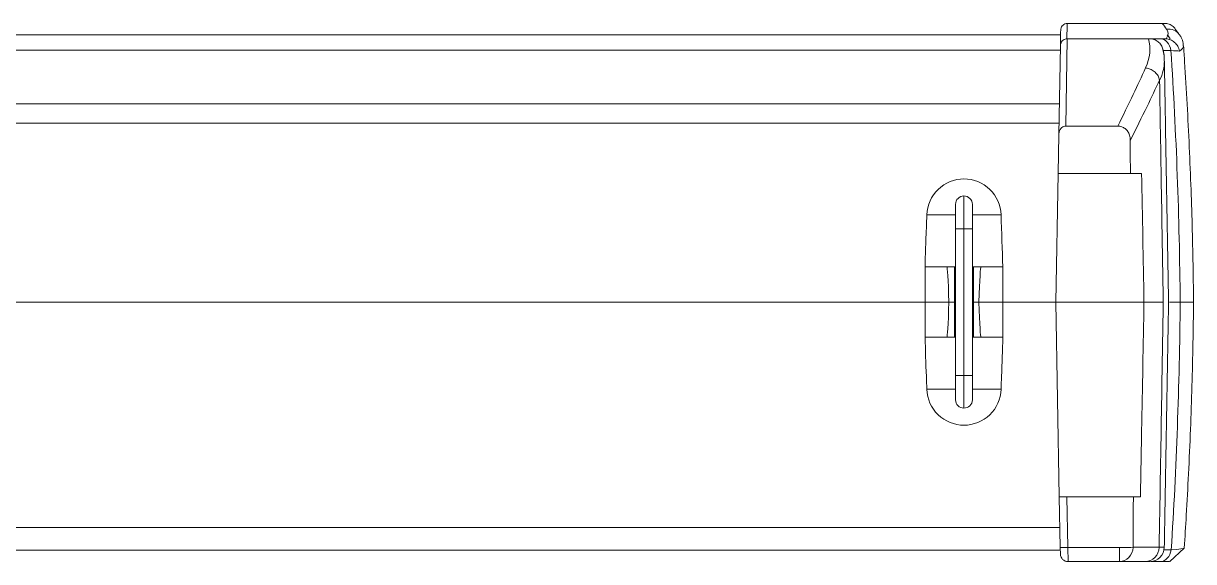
# Model space of a CAD drawing. Header units: millimetres. Extents: x -56 to 1013, y 0 to 900.
# Drawn here: x 474.8 to 628.2, y 655.4 to 725.9 of the extents above; entities that cross this region are included whole.
import ezdxf

# ---------------------------------------------------------------- set-up
doc = ezdxf.new("R2010")
doc.units = ezdxf.units.MM
doc.header["$MEASUREMENT"] = 0
doc.layers.add('1', color=7, linetype='CONTINUOUS')

msp = doc.modelspace()

# ---------------------------------------------------------------- linework, layer by layer
at = {"layer": '1', "color": 0, "linetype": 'Continuous', "lineweight": 18}
for p, q in [((611.71, 725.9), (624.13, 725.9)), ((610.8, 724.4), (387.38, 724.4)), ((610.78, 723.02), (610.57, 711.37)), ((622.31, 723.9), (611.68, 723.9)), ((387.42, 722.4), (610.76, 722.4)), ((618.29, 712.46), (611.48, 712.46)), ((610.48, 706.24), (610.57, 711.37)), ((610.19, 689.4), (610.48, 706.24)), ((619.95, 706.24), (610.48, 706.24)), ((619.95, 706.24), (621.42, 706.24)), ((597.03, 702.2), (597.03, 699)), ((599.23, 702.2), (599.23, 699)), ((597.03, 699), (597.03, 679.8)), ((599.23, 679.8), (599.23, 699)), ((593.03, 694), (597.03, 694)), ((596.88, 689.4), (596.88, 694)), ((599.23, 694), (603.23, 694)), ((599.38, 694), (599.38, 689.4)), ((593.04, 689.4), (405.14, 689.4)), ((405.14, 689.4), (593.04, 689.4)), ((593.04, 689.4), (596.16, 689.4)), ((593.04, 689.4), (596.16, 689.4)), ((596.16, 689.4), (596.88, 689.4)), ((596.88, 689.4), (596.16, 689.4)), ((596.88, 689.4), (597.03, 689.4)), ((596.88, 689.4), (597.03, 689.4)), ((596.88, 684.8), (596.88, 689.4)), ((599.23, 689.4), (599.38, 689.4)), ((599.23, 689.4), (599.38, 689.4)), ((599.38, 689.4), (600.1, 689.4)), ((600.1, 689.4), (599.38, 689.4)), ((599.38, 689.4), (599.38, 684.8)), ((600.1, 689.4), (603.22, 689.4)), ((600.1, 689.4), (603.22, 689.4)), ((610.19, 689.4), (603.22, 689.4)), ((603.22, 689.4), (610.19, 689.4)), ((610.19, 689.4), (621.73, 689.4)), ((610.19, 689.4), (621.73, 689.4)), ((610.19, 689.4), (610.63, 663.9)), ((624.26, 689.4), (621.73, 689.4)), ((624.26, 689.4), (621.73, 689.4)), ((597.03, 684.8), (593.03, 684.8)), ((603.23, 684.8), (599.23, 684.8)), ((597.03, 676.6), (597.03, 679.8)), ((599.23, 676.6), (599.23, 679.8)), ((610.75, 657.25), (610.63, 663.9)), ((610.63, 663.9), (611.63, 663.9)), ((618.54, 663.9), (611.63, 663.9)), ((621.26, 663.9), (620.34, 663.9)), ((610.76, 656.9), (387.42, 656.9)), ((610.77, 656.38), (610.75, 657.25)), ((625.1, 655.4), (626.99, 657.17)), ((618.5, 655.4), (611.77, 655.4)), ((621.89, 655.4), (618.5, 655.4)), ((622.49, 655.4), (621.89, 655.4)), ((625.09, 655.4), (623.84, 655.4))]:
    msp.add_line(p, q, dxfattribs=at)
at = {"layer": '1', "color": 0, "linetype": 'Continuous', "lineweight": 13}
for p, q in [((611.48, 712.46), (611.68, 723.9)), ((387.54, 715.36), (610.64, 715.36)), ((610.6, 712.84), (387.58, 712.84)), ((598.13, 699), (598.13, 703.3)), ((593.26, 700.83), (597.03, 700.83)), ((599.23, 700.83), (603, 700.83)), ((598.13, 699), (597.03, 699)), ((598.13, 699), (599.23, 699)), ((598.13, 699), (598.13, 679.8)), ((598.13, 679.8), (597.03, 679.8)), ((598.13, 679.8), (598.13, 675.5)), ((598.13, 679.8), (599.23, 679.8)), ((597.03, 677.97), (593.26, 677.97)), ((603, 677.97), (599.23, 677.97)), ((611.63, 663.9), (611.75, 657.24)), ((387.48, 659.88), (610.7, 659.88)), ((611.75, 657.24), (618.5, 657.24)), ((611.75, 657.24), (611.77, 655.4)), ((618.5, 655.4), (618.5, 657.24)), ((620.3, 657.27), (623.72, 657.27))]:
    msp.add_line(p, q, dxfattribs=at)
at = {"layer": '1', "color": 0, "linetype": 'Continuous', "lineweight": 18}
for centre, radius, start, end in [((598.13, 702.2), 1.1, 90, 180), ((598.13, 702.2), 1.1, 0, 90), ((598.13, 676.6), 1.1, 180, 270), ((598.13, 676.6), 1.1, 270, 0), ((611.77, 656.4), 1, 181, 270)]:
    msp.add_arc(centre, radius, start, end, dxfattribs=at)
at = {"layer": '1', "color": 0, "linetype": 'Continuous', "lineweight": 13}
for centre, major_axis, ratio, start_param, end_param in [((624.81, 723.36), (1.55, 1.1), 0.922904, 6.280268, 7.34008), ((623.81, 722), (0, -1.9), 0.77894, 1.753034, 3.141593), ((611.75, 657.27), (-1, -0.017), 0.034894, 0, 1.570187), ((618.5, 657.3), (0, 1.9), 0.947284, 3.141593, 4.694936), ((618.5, 657.3), (-1.9, 0.01), 0.034899, 1.571027, 2.815292), ((623.84, 657.3), (0, -1.9), 0.778725, 0, 1.390045)]:
    msp.add_ellipse(centre, major_axis=major_axis, ratio=ratio, start_param=start_param, end_param=end_param, dxfattribs=at)
at = {"layer": '1', "color": 0, "linetype": 'Continuous', "lineweight": 18}
for centre, major_axis, ratio, start_param, end_param in [((526.58, 57.15), (-18.52, 4923.3), 0.019632, 4.84454, 4.845431), ((598.13, 835.75), (0, 601.55), 0.008726, 1.808665, 1.816541), ((598.13, 835.75), (0, 601.55), 0.008726, 4.466644, 4.47452), ((598.13, 543.06), (0, 601.55), 0.008726, 1.325051, 1.332928), ((598.13, 543.06), (0, 601.55), 0.008726, 4.950258, 4.958134), ((621.89, 657.3), (0, -1.9), 0.961154, 0, 1.553343), ((622.49, 657.3), (0, -1.9), 1, 0.000016, 1.558096)]:
    msp.add_ellipse(centre, major_axis=major_axis, ratio=ratio, start_param=start_param, end_param=end_param, dxfattribs=at)
at = {"layer": '1', "color": 0, "linetype": 'Continuous', "lineweight": 18, "extrusion": (0, 0, -1)}
for centre, major_axis, start_param, end_param in [((595.88, 579.41), (0, 114.59), 0, 0.284301), ((600.38, 579.41), (0, -114.59), 2.857292, 3.141593), ((595.88, 799.39), (0, -114.59), 5.998884, 6.283185), ((600.38, 799.39), (0, 114.59), 3.141593, 3.425894)]:
    msp.add_ellipse(centre, major_axis=major_axis, ratio=0.008727, start_param=start_param, end_param=end_param, dxfattribs=at)
at = {"layer": '1', "color": 0, "linetype": 'Continuous', "lineweight": 18}
for points, knots in [([(611.66, 725.9), (611.56, 725.89), (611.46, 725.87), (611.27, 725.8), (611.19, 725.74), (611.04, 725.61), (610.97, 725.53), (610.88, 725.35), (610.84, 725.26), (610.82, 725.11), (610.81, 725.07), (610.81, 725.02), (610.81, 725.02), (610.81, 725.02)], [0, 0, 0, 0, 0.222157, 0.222157, 0.444202, 0.444202, 0.667966, 0.667966, 0.895005, 0.895005, 0.992337, 0.992337, 1, 1, 1, 1]), ([(624.42, 725.9), (624.35, 725.9), (624.27, 725.9), (624.18, 725.9), (624.16, 725.9), (624.13, 725.9)], [0, 0, 0, 0, 0.768099, 0.768099, 1, 1, 1, 1]), ([(624.42, 725.9), (624.62, 725.9), (624.83, 725.87), (625.21, 725.73), (625.39, 725.62), (625.65, 725.41), (625.74, 725.31), (625.82, 725.21)], [0, 0, 0, 0, 0.377621, 0.377621, 0.755102, 0.755102, 1, 1, 1, 1]), ([(626.87, 722.98), (626.87, 723.09), (626.87, 723.46), (626.67, 723.99), (626.44, 724.33), (626.34, 724.45)], [0, 0, 0, 0, 0.197705, 0.706388, 1, 1, 1, 1]), ([(611.68, 723.9), (611.68, 723.9), (611.68, 723.9), (611.58, 723.9), (611.48, 723.89), (611.29, 723.82), (611.2, 723.77), (611.05, 723.66), (610.98, 723.58), (610.87, 723.42), (610.83, 723.32), (610.79, 723.16), (610.78, 723.09), (610.78, 723.02), (610.78, 723.02), (610.78, 723.02)], [0, 0, 0, 0, 0.000711, 0.000711, 0.209168, 0.209168, 0.417425, 0.417425, 0.628792, 0.628792, 0.846934, 0.846934, 0.993963, 0.993963, 1, 1, 1, 1]), ([(624.21, 722.51), (624.16, 722.7), (624.08, 722.88), (623.87, 723.22), (623.73, 723.38), (623.41, 723.63), (623.23, 723.73), (622.84, 723.87), (622.63, 723.9), (622.42, 723.9)], [0, 0, 0, 0, 0.245209, 0.245209, 0.4995, 0.4995, 0.749612, 0.749612, 1, 1, 1, 1]), ([(626.4, 722.27), (626.4, 722.27), (626.4, 722.28), (626.35, 722.51), (626.26, 722.73), (626.04, 723.11), (625.9, 723.28), (625.58, 723.56), (625.4, 723.68), (625.02, 723.84), (624.82, 723.89), (624.62, 723.9)], [0, 0, 0, 0, 0.006695, 0.006695, 0.270144, 0.270144, 0.514797, 0.514797, 0.757325, 0.757325, 1, 1, 1, 1]), ([(628.23, 689.4), (628.22, 690.82), (628.17, 693.95), (628.07, 698.86), (627.9, 704.22), (627.68, 709.73), (627.39, 715.32), (627.13, 719.73), (626.97, 722.27), (626.92, 722.97)], [0, 0, 0, 0, 0.125539, 0.277972, 0.435527, 0.601807, 0.769507, 0.936976, 1, 1, 1, 1]), ([(623.77, 718.48), (623.74, 718.66), (623.67, 718.85), (623.47, 719.19), (623.34, 719.35), (623.04, 719.64), (622.86, 719.76), (622.5, 719.94), (622.32, 720), (622.08, 720.05), (622.01, 720.06), (621.94, 720.07)], [0, 0, 0, 0, 0.238728, 0.238728, 0.477457, 0.477457, 0.716185, 0.716185, 0.922713, 0.922713, 1, 1, 1, 1]), ([(623.77, 718.48), (623.77, 718.48), (623.77, 718.47), (623.77, 718.47), (623.77, 718.47), (623.77, 718.47)], [0, 0, 0, 0, 0.645476, 0.645476, 1, 1, 1, 1]), ([(624.26, 689.4), (624.18, 693.83), (624.11, 698.25), (623.95, 707.94), (623.86, 713.21), (623.77, 718.47)], [0, 0, 0, 0, 0.456684, 0.456684, 1, 1, 1, 1]), ([(610.57, 711.37), (610.58, 711.52), (610.6, 711.68), (610.7, 711.93), (610.77, 712.05), (610.91, 712.22), (610.99, 712.29), (611.17, 712.4), (611.27, 712.44), (611.41, 712.46), (611.44, 712.46), (611.48, 712.46)], [0, 0, 0, 0, 0.293781, 0.293781, 0.53451, 0.53451, 0.731258, 0.731258, 0.930009, 0.930009, 1, 1, 1, 1]), ([(618.29, 712.46), (618.47, 712.46), (618.64, 712.43), (618.97, 712.32), (619.12, 712.23), (619.39, 712.02), (619.5, 711.89), (619.69, 711.6), (619.77, 711.43), (619.89, 711.04), (619.92, 710.81), (619.93, 710.58)], [0, 0, 0, 0, 0.186259, 0.186259, 0.373032, 0.373032, 0.554883, 0.554883, 0.751411, 0.751411, 1, 1, 1, 1]), ([(593.26, 700.83), (593.3, 702.09), (593.85, 703.3), (595.64, 705.03), (596.89, 705.53), (599.37, 705.53), (600.62, 705.03), (602.42, 703.3), (602.96, 702.09), (603, 700.83)], [0, 0, 0, 0, 0.25, 0.25, 0.5, 0.5, 0.75, 0.75, 1, 1, 1, 1]), ([(593.26, 700.83), (593.22, 699.69), (593.18, 698.55), (593.1, 696.28), (593.06, 695.14), (593.03, 694)], [0, 0, 0, 0, 0.499991, 0.499991, 1, 1, 1, 1]), ([(621.26, 663.9), (621.31, 666.49), (621.36, 669.07), (621.41, 671.96), (621.42, 672.26), (621.53, 678.18), (621.63, 683.79), (621.73, 689.4)], [0, 0, 0, 0, 0.303941, 0.303941, 0.339851, 0.339851, 1, 1, 1, 1]), ([(624.26, 689.4), (624.18, 684.98), (624.11, 680.55), (623.94, 670.24), (623.84, 664.35), (623.73, 658.06), (623.73, 657.66), (623.72, 657.27)], [0, 0, 0, 0, 0.413174, 0.413174, 0.963056, 0.963056, 1, 1, 1, 1]), ([(627, 657.17), (627.1, 658.6), (627.3, 661.83), (627.58, 667.01), (627.83, 672.66), (628.03, 678.39), (628.16, 683.95), (628.21, 687.61), (628.23, 689.4)], [0, 0, 0, 0, 0.135188, 0.303924, 0.485695, 0.661064, 0.834801, 1, 1, 1, 1]), ([(593.03, 684.8), (593.08, 683.09), (593.14, 681.38), (593.22, 679.1), (593.24, 678.54), (593.26, 677.97)], [0, 0, 0, 0, 0.752467, 0.752467, 1, 1, 1, 1]), ([(603, 677.97), (603.02, 678.54), (603.04, 679.1), (603.11, 681.38), (603.17, 683.09), (603.23, 684.8)], [0, 0, 0, 0, 0.247533, 0.247533, 1, 1, 1, 1]), ([(603, 677.97), (602.96, 676.71), (602.41, 675.5), (600.62, 673.77), (599.37, 673.27), (596.88, 673.27), (595.64, 673.77), (593.84, 675.51), (593.3, 676.71), (593.26, 677.97)], [0, 0, 0, 0, 0.25, 0.25, 0.5, 0.5, 0.75, 0.75, 1, 1, 1, 1]), ([(618.54, 663.9), (618.75, 663.9), (618.97, 663.9), (619.37, 663.9), (619.56, 663.9), (619.89, 663.9), (620.04, 663.9), (620.23, 663.9), (620.29, 663.9), (620.34, 663.9)], [0, 0, 0, 0, 0.271377, 0.271377, 0.542751, 0.542751, 0.814162, 0.814162, 1, 1, 1, 1])]:
    msp.add_open_spline(points, degree=3, knots=knots, dxfattribs=at)
at = {"layer": '1', "color": 0, "linetype": 'Continuous', "lineweight": 13}
for points in [[(611.62, 723.9), (611.63, 724.57), (611.65, 725.23), (611.66, 725.9)], [(624.13, 725.9), (624.32, 725.65), (624.51, 725.4), (624.69, 725.15)], [(624.69, 725.15), (624.97, 724.75), (624.95, 724.33), (624.62, 723.9)], [(622.31, 723.9), (622.66, 722.65), (622.53, 721.35), (621.94, 720.07)], [(626.4, 722.27), (626.74, 722.51), (626.91, 722.74), (626.9, 722.97)], [(623.77, 718.47), (624.2, 719.31), (624.41, 720.15), (624.4, 720.97)], [(624.22, 722.34), (624.57, 722.34), (624.92, 722.35), (625.26, 722.35)], [(625.26, 722.35), (625.74, 722.32), (626.12, 722.3), (626.4, 722.27)], [(625.3, 656.96), (625.99, 667.6), (626.37, 678.5), (626.48, 689.4)], [(623.72, 657.27), (624.16, 657.27), (624.39, 657.27), (624.39, 657.27)], [(624.32, 656.96), (624.65, 656.96), (624.97, 656.96), (625.3, 656.96)], [(625.3, 656.96), (626.38, 657.01), (626.97, 657.09), (626.99, 657.17)]]:
    msp.add_open_spline(points, degree=3, dxfattribs=at)
at = {"layer": '1', "color": 0, "linetype": 'Continuous', "lineweight": 18}
for points, degree in [([(611.66, 725.9), (611.68, 725.9), (611.69, 725.9), (611.71, 725.9)], 3), ([(610.81, 725.02), (610.8, 724.35), (610.79, 723.68), (610.78, 723.02)], 3), ([(625.17, 723.88), (625.04, 724.06), (624.92, 724.23), (624.79, 724.4)], 3), ([(626.19, 724.67), (625.8, 725.19)], 1), ([(622.42, 723.9), (622.39, 723.9), (622.35, 723.9), (622.31, 723.9)], 3), ([(623.81, 723.9), (623.35, 723.9), (622.89, 723.9), (622.44, 723.9)], 3), ([(624.52, 723.9), (624.33, 723.9), (624.09, 723.9), (623.81, 723.9)], 3), ([(624.38, 720.97), (624.43, 721.74), (624.2, 722.5)], 2), ([(624.62, 723.9), (624.58, 723.9), (624.55, 723.9), (624.52, 723.9)], 3), ([(624.95, 689.4), (624.4, 720.94)], 1), ([(621.42, 706.24), (621.53, 700.62), (621.63, 695.01), (621.73, 689.4)], 3), ([(603.23, 694), (603.15, 696.28), (603.08, 698.55), (603, 700.83)], 3), ([(624.39, 657.27), (624.95, 689.4)], 1), ([(625.06, 689.4), (625.53, 689.4), (626.01, 689.4), (626.48, 689.4)], 3), ([(625.06, 689.4), (625.53, 689.4), (626.01, 689.4), (626.48, 689.4)], 3), ([(626.48, 689.4), (627.62, 689.4), (628.23, 689.4), (628.23, 689.4)], 3), ([(626.48, 689.4), (627.62, 689.4), (628.23, 689.4), (628.23, 689.4)], 3), ([(626.67, 689.4), (626.71, 689.4), (626.73, 689.4), (626.73, 689.4)], 3), ([(623.84, 655.4), (623.43, 655.4), (623.02, 655.4), (622.61, 655.4)], 3)]:
    msp.add_open_spline(points, degree=degree, dxfattribs=at)
at = {"layer": '1', "color": 0, "linetype": 'Continuous', "lineweight": 13}
for points, knots in [([(625.26, 722.35), (625.62, 716.94), (625.89, 711.49), (626.3, 700.48), (626.42, 694.94), (626.48, 689.4)], [0, 0, 0, 0, 0.5, 0.5, 1, 1, 1, 1]), ([(621.94, 720.07), (621.42, 718.94), (620.88, 717.78), (619.67, 715.25), (618.99, 713.87), (618.29, 712.46)], [0, 0, 0, 0, 0.462424, 0.462424, 1, 1, 1, 1]), ([(619.93, 710.58), (620.69, 712.09), (621.43, 713.58), (622.7, 716.2), (623.24, 717.35), (623.77, 718.48)], [0, 0, 0, 0, 0.556069, 0.556069, 1, 1, 1, 1]), ([(620.34, 663.9), (620.33, 662.64), (620.32, 661.37), (620.31, 659.16), (620.3, 658.21), (620.3, 657.27)], [0, 0, 0, 0, 0.572514, 0.572514, 1, 1, 1, 1])]:
    msp.add_open_spline(points, degree=3, knots=knots, dxfattribs=at)

doc.saveas('drawing.dxf')
